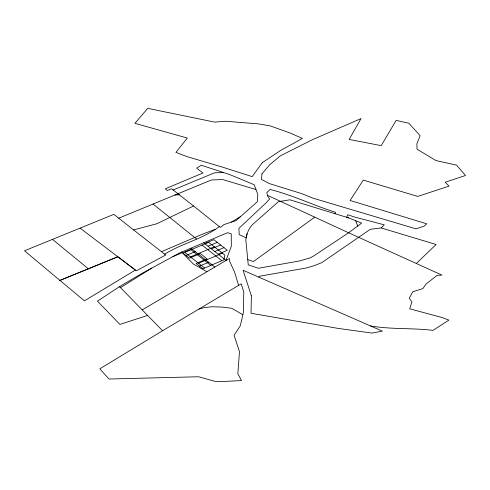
<?xml version="1.0" encoding="UTF-8"?>
<svg xmlns="http://www.w3.org/2000/svg" width="490" height="490" viewBox="0 0 490 490"><rect width="100%" height="100%" fill="white"/><g stroke="black" fill="none" stroke-linecap="round" stroke-linejoin="round"><path stroke-width="0.73" d="M348.696 217.915L289.909 199.804L278.479 201.66L252.632 224.469C248.381 228.683 246.691 234.165 245.815 239.806L248.246 264.857L258.389 268.269L299.568 260.937L310.452 257.777L314.035 255.737L348.604 232.787L361.645 223.146L346.687 217.107L347.686 214.712L354.092 216.899L384.258 224.837L381.116 227.93L370.275 229.32L321.954 262.542L314.862 265.433L306.575 267.926L259.639 276.231L258.665 277.077M246.899 233.706L246.543 237.883L239.175 234.679L238.924 228.364L265.856 203.05L269.616 199.026L267.552 195.871L266.805 192.601L270.1 189.477C292.555 195.136 313.484 205.328 335.503 212.299L334.988 213.689M225.982 260.484L231.317 246.317L231.243 233.791L227.544 232.713L181.68 252.074L193.366 264.043L206.933 271.711M416.31 263.479L436.118 244.498L381.116 227.93M314.752 217.156L253.477 261.525L247.738 259.596M219.318 226.582C202.866 239.04 182.078 243.303 164.646 254.157M151.808 268.091L120.485 287.63L119.511 286.625L97.461 301.166L119.903 324.429L147.613 315.419M231.39 222.129L240.682 216.494M162.57 330.75L99.813 368.829L109.007 379.027L198.542 376.755L214.988 381.324L220.022 381.643L241.503 380.583L237.858 373.772L239.463 351.569L234.085 335.27L240.308 325.721L243.377 312.614L243.781 291.979L241.203 283.826L162.57 330.75L119.511 286.625L140.936 274.014L181.514 251.903L182.231 252.638L172.872 256.613M142.192 309.87L229.4 258.475L229.651 261.305L234.673 272.336L238.575 285.339M193.556 205.996L171.592 188.76L167.249 190.506L165.283 188.809L202.946 173.013L196.711 168.131L201.268 165.24L229.755 174.593L254.212 184.73L257.789 194.432L257.336 201.739L236.045 220.598L224.028 224.549L220.353 227.415L193.556 205.996L156.806 223.758L133.562 229.926L113.876 214.351L24.5 250.782L84.421 300.854L135.405 270.07L117.839 256.748L59.945 280.396L117.839 256.748M161.486 251.689L202.064 234.318L215.006 229.43M191.866 248.963L182.66 252.846L189.391 258.163L200.361 253.532L207.092 258.849L196.129 263.479L202.86 268.796L223.893 259.835L224.849 255.1L208.654 242.317L184.791 252.393L204.557 267.999M204.679 243.555L213.885 239.665L227.348 250.298L218.142 254.181M186.029 255.504L195.234 251.615M208.042 246.213L217.248 242.323M190.481 256.889L214.351 246.813M211.411 248.865L220.616 244.982M214.773 251.523L223.985 247.64M198.56 263.265L222.429 253.189M199.491 266.137L208.697 262.248M173.148 189.979L214.528 172.823L223.642 172.517M118.727 218.191L211.392 179.983L222.674 179.548L255.976 189.526M198.854 309.068L204.655 307.518L212.213 306.752L221.486 307.04L231.813 308.296L242.875 314.758M174.887 194.983L179.322 194.824L177.925 193.728M370.409 325.905C391.081 329.568 412.188 327.798 432.976 330.382L448.883 320.123L442.439 317.612L409.707 308.822L411.955 301.871L409.242 298.275L412.758 291.758L422.888 288.555L426.055 284.053L437.105 275.349L441.992 275.123L348.604 232.787L267.424 195.308M80.115 228.156L136.336 270.78L165.724 254.99L133.562 229.926M203.699 242.777L226.019 260.398M202.064 245.098L221.829 260.704M190.892 248.185L214.81 267.075M191.014 249.765L210.786 265.372M196.57 239.028L153.033 204.012M52.516 239.389L88.329 268.796M355.734 220.757L357.724 226.049M251.382 295.868L251.027 313.251L338.082 328.398L371.947 333.065L382.347 331.118L243.083 270.272L251.382 295.868M261.991 173.834L261.403 179.401L269.212 183.536L301.791 193.648L313.122 198.199L415.986 228.848L424.015 226.215L426.747 223.814L350.105 200.465L363.286 180.093L417.731 196.423L449.054 186.12L445.171 182.213L465.5 175.506L456.533 165.142L435.867 160.536L417.027 149.162L416.88 143.778L420.102 135.663L408.85 123.241L396.141 120.399L381.226 145.628L349.143 139.442L361.02 118.58L312.13 139.822L280.439 155.808L269.898 164.573L261.991 173.834M262.315 162.625L252.185 176.645L223.262 167.366L186.776 156.549L175.91 152.359L187.321 138.064L134.897 123.333L147.747 108.357L214.522 122.084L225.89 121.269L258.665 123.903L270.192 125.899L290.282 133.078L302.428 138.443L281.15 150.118L262.315 162.625"/></g></svg>
